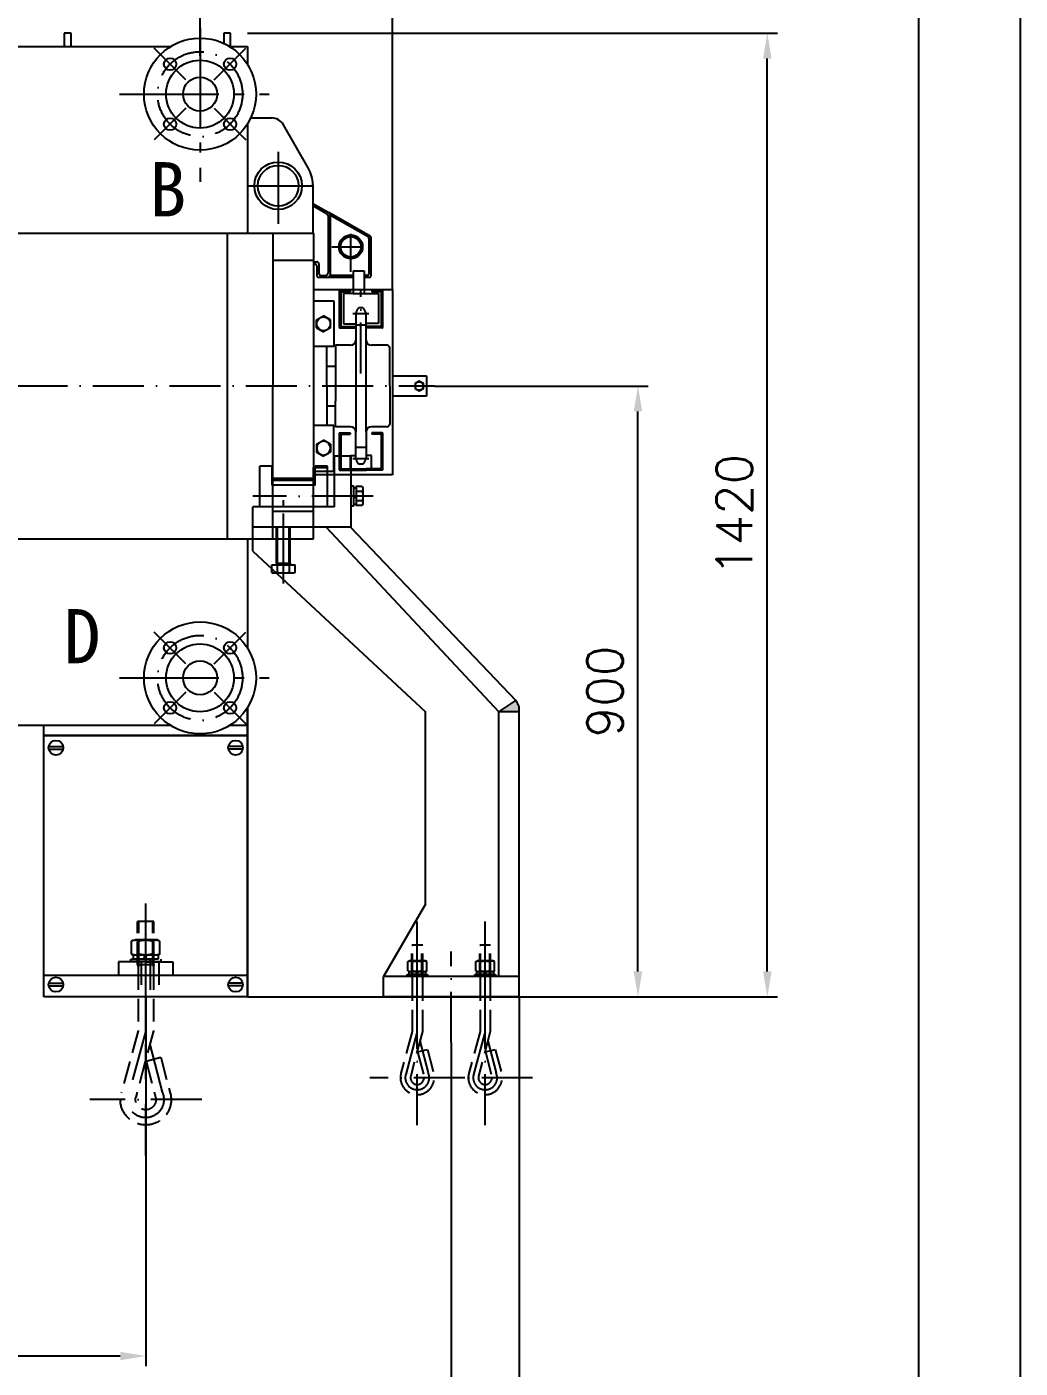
# Model space of a CAD drawing. Extents: x -2176 to 14083, y -1057 to 7853.
# Drawn here: x 8976 to 10439, y 4391 to 6367 of the extents above; entities that cross this region are included whole.
import ezdxf

# ---------------------------------------------------------------- set-up
doc = ezdxf.new("R2010")
doc.units = 0
doc.header["$LTSCALE"] = 15
for name, pattern in [('GEN3A', [3.125, 2.25, -0.875]), ('GEN7', [13.75, 9.75, -1.5, 1, -1.5]), ('GEN7A', [7.5, 5, -1.25, 0, -1.25])]:
    doc.linetypes.add(name, pattern=pattern)
doc.layers.get('0').update_dxf_attribs({"linetype": 'CONTINUOUS'})
doc.layers.get('DEFPOINTS').update_dxf_attribs({"linetype": 'CONTINUOUS'})
for name, color, linetype in [('0N', 7, 'CONTINUOUS'), ('3A', 6, 'GEN3A'), ('3AN', 6, 'GEN3A'), ('4N', 3, 'CONTINUOUS'), ('5', 3, 'CONTINUOUS'), ('7', 4, 'GEN7'), ('7A', 4, 'GEN7A'), ('7AN', 4, 'GEN7A'), ('TILE1', 5, 'CONTINUOUS')]:
    doc.layers.add(name, color=color, linetype=linetype)
doc.styles.add('ATTR', font='romans.shx', dxfattribs={"width": 0.8, "height": 0.07})
doc.styles.get("Standard").update_dxf_attribs({"font": 'txt.shx', "bigfont": 'hztxt.shx'})
doc.dimstyles.new('GEN-ISO', dxfattribs={"dimscale": 15, "dimtxt": 3.5, "dimasz": 2.5, "dimexe": 1, "dimexo": 0, "dimgap": 1.5, "dimtad": 1, "dimzin": 9, "dimdsep": 46, "dimtxsty": 'Standard', "dimcen": 0, "dimclrd": 256, "dimclre": 256, "dimclrt": 2, "dimaunit": 1, "dimadec": 0, "dimazin": 0, "dimtp": 0.1, "dimtm": 0.1, "dimtfac": 0.71, "dimtdec": 3, "dimtmove": 0, "dimatfit": 3, "dimfxl": 0, "dimtzin": 0, "dimarcsym": 0})

# ---------------------------------------------------------------- blocks, each defined once
blk = doc.blocks.new('GB-A1')
blk.add_lwpolyline([(35, 13), (35, 587), (841, 587), (841, 13)], close=True)
at = {"layer": 'TILE1'}
blk.add_lwpolyline([(10, 597), (851, 597), (851, 3), (10, 3)], dxfattribs=at)
blk = doc.blocks.new('*D5')
at = {"linetype": 'ByBlock'}
for p, q in [((8087.9, 5973.8), (8087.9, 6705.6)), ((9514.7, 5979.9), (9514.7, 6705.6)), ((8125.4, 6690.6), (9477.2, 6690.6))]:
    blk.add_line(p, q, dxfattribs=at)
for points in [[(8125.4, 6696.8), (8125.4, 6684.3), (8087.9, 6690.6)], [(9477.2, 6696.8), (9477.2, 6684.3), (9514.7, 6690.6)]]:
    blk.add_solid(points, dxfattribs=at)
at = {"layer": 'DEFPOINTS', "color": 0, "linetype": 'ByBlock'}
for p in [(9514.7, 6690.6), (8087.9, 5973.8), (9514.7, 5979.9)]:
    blk.add_point(p, dxfattribs=at)
at = {"color": 2, "linetype": 'ByBlock', "insert": (8801.3, 6739.3), "char_height": 52.5, "attachment_point": 5}
blk.add_mtext('1430', dxfattribs=at)
blk = doc.blocks.new('*D7')
at = {"linetype": 'ByBlock'}
for p, q in [((8451.3, 4937.6), (8451.3, 4393.5)), ((9151.3, 4937.6), (9151.3, 4393.5)), ((9113.8, 4408.5), (8488.8, 4408.5))]:
    blk.add_line(p, q, dxfattribs=at)
for points in [[(8488.8, 4414.7), (8488.8, 4402.2), (8451.3, 4408.5)], [(9113.8, 4414.7), (9113.8, 4402.2), (9151.3, 4408.5)]]:
    blk.add_solid(points, dxfattribs=at)
at = {"layer": 'DEFPOINTS', "color": 0, "linetype": 'ByBlock'}
for p in [(8451.3, 4937.6), (9151.3, 4937.6), (8451.3, 4408.5)]:
    blk.add_point(p, dxfattribs=at)
at = {"color": 2, "linetype": 'ByBlock', "insert": (8797.7, 4457.2), "char_height": 52.5, "attachment_point": 5}
blk.add_mtext('700', dxfattribs=at)
blk = doc.blocks.new('*D8')
at = {"linetype": 'ByBlock'}
for p, q in [((8371.3, 6324), (8371.3, 6561.8)), ((9231.3, 6324), (9231.3, 6561.8)), ((8408.8, 6546.8), (9193.8, 6546.8))]:
    blk.add_line(p, q, dxfattribs=at)
for points in [[(8408.8, 6553.1), (8408.8, 6540.6), (8371.3, 6546.8)], [(9193.8, 6553.1), (9193.8, 6540.6), (9231.3, 6546.8)]]:
    blk.add_solid(points, dxfattribs=at)
at = {"layer": 'DEFPOINTS', "color": 0, "linetype": 'ByBlock'}
for p in [(9231.3, 6546.8), (8371.3, 6324), (9231.3, 6324)]:
    blk.add_point(p, dxfattribs=at)
at = {"color": 2, "linetype": 'ByBlock', "insert": (8801.3, 6595.6), "char_height": 52.5, "attachment_point": 5}
blk.add_mtext('860', dxfattribs=at)
blk = doc.blocks.new('HH30T')
at = {"color": 0, "linetype": 'Continuous'}
for p, q in [((-0.91, 0.52), (0, 1.05)), ((-0.91, -0.52), (-0.91, 0.52)), ((0.91, 0.52), (0, 1.05)), ((0.91, -0.52), (0.91, 0.52)), ((-0.91, -0.52), (0, -1.05)), ((0.91, -0.52), (0, -1.05))]:
    blk.add_line(p, q, dxfattribs=at)
blk.add_circle((0, 0), 0.906, dxfattribs=at)
at = {"style": 'ATTR', "width": 0.8, "flags": 9}
blk.add_attdef('ESTCODE', (0, 0), '', height=0.07, dxfattribs=at)
blk = doc.blocks.new('*U53')
at = {"layer": '0N'}
for p, q in [((-11.2, 17.3), (-12.5, 15)), ((-12.5, 15), (-12.5, -15)), ((-11.2, 17.3), (0, 17.3)), ((-11.2, 8.7), (0, 8.7)), ((0, 10), (0, 17.3)), ((0, 10), (0, 10)), ((0, 10), (0, 10)), ((0, -10), (0, 10)), ((0, 10), (0, -10)), ((0, 10), (0, 10)), ((2.5, 10), (0, 10)), ((2.5, 10), (55.2, 10)), ((2.5, -10), (2.5, 10)), ((-11.2, -17.3), (-12.5, -15)), ((-11.2, -8.7), (0, -8.7)), ((-11.2, -17.3), (0, -17.3)), ((0, -17.3), (0, -10)), ((0, -10), (0, -10)), ((0, -10), (0, -10)), ((0, -10), (0, -10)), ((2.5, -10), (0, -10)), ((2.5, -10), (55.2, -10))]:
    blk.add_line(p, q, dxfattribs=at)
for centre, radius, start, end in [((-4.8, 13), 7.66, 154.4469, 214.4469), ((16.1, 0), 28.6, 162.3875, 197.6125), ((-4.8, -13), 7.66, 145.5531, 205.5531)]:
    blk.add_arc(centre, radius, start, end, dxfattribs=at)
at = {"layer": '4N'}
for p, q in [((2.5, 8.6), (0, 10)), ((2.5, 8.6), (55.2, 8.6)), ((2.5, -8.6), (0, -10)), ((2.5, -8.6), (55.2, -8.6))]:
    blk.add_line(p, q, dxfattribs=at)
at = {"layer": '7AN'}
blk.add_line((-27.5, 0), (95, 0), dxfattribs=at)
blk = doc.blocks.new('*U50')
at = {"layer": '0N'}
for p, q in [((-8.9, 13.9), (-10, 12)), ((-10, 12), (-10, -12)), ((-8.9, 13.9), (0, 13.9)), ((-8.9, 6.9), (0, 6.9)), ((0, 12.2), (0, 13.9)), ((2, -1.5), (2, 0.1)), ((-8.9, -13.9), (-10, -12)), ((-8.9, -6.9), (0, -6.9)), ((-8.9, -13.9), (0, -13.9)), ((0, -2.2), (0, -0.5)), ((0, -0.5), (0, -2.2)), ((0, -13.9), (0, -12.2))]:
    blk.add_line(p, q, dxfattribs=at)
for centre, radius, start, end in [((-3.9, 10.4), 6.12, 154.4469, 214.4469), ((12.9, 0), 22.9, 162.3875, 197.6125), ((-3.9, -10.4), 6.12, 145.5531, 205.5531)]:
    blk.add_arc(centre, radius, start, end, dxfattribs=at)
blk = doc.blocks.new('*U45')
at = {"layer": '0N'}
for p, q in [((0, 15), (0, -15)), ((3, 15), (0, 15)), ((3, -15), (3, 15)), ((0, -15), (3, -15))]:
    blk.add_line(p, q, dxfattribs=at)
blk = doc.blocks.new('*U47')
at = {"layer": '0N'}
for p, q in [((0, 12.2), (0, -0.5)), ((4.1, 12.2), (0, 12.2)), ((4.1, 0.8), (0, -0.5)), ((4.1, -0.8), (0, -2.2)), ((0, -2.2), (0, -12.2)), ((0, -12.2), (4.1, -12.2))]:
    blk.add_line(p, q, dxfattribs=at)
blk = doc.blocks.new('*D54')
at = {"linetype": 'ByBlock'}
for p, q in [((8001.3, 4870.3), (8001.3, 4215.3)), ((9601.3, 4870.3), (9601.3, 4215.3)), ((9563.8, 4230.3), (8038.8, 4230.3))]:
    blk.add_line(p, q, dxfattribs=at)
for points in [[(8038.8, 4236.5), (8038.8, 4224), (8001.3, 4230.3)], [(9563.8, 4236.5), (9563.8, 4224), (9601.3, 4230.3)]]:
    blk.add_solid(points, dxfattribs=at)
at = {"layer": 'DEFPOINTS', "color": 0, "linetype": 'ByBlock'}
for p in [(8001.3, 4870.3), (9601.3, 4870.3), (8001.3, 4230.3)]:
    blk.add_point(p, dxfattribs=at)
at = {"color": 2, "linetype": 'ByBlock', "insert": (8801.3, 4279), "char_height": 52.5, "attachment_point": 5}
blk.add_mtext('1600', dxfattribs=at)
blk = doc.blocks.new('*D55')
at = {"linetype": 'ByBlock'}
for p, q in [((7901.3, 4937.6), (7901.3, 4047)), ((9701.3, 4937.6), (9701.3, 4047)), ((7938.8, 4062), (9663.8, 4062))]:
    blk.add_line(p, q, dxfattribs=at)
for points in [[(7938.8, 4068.3), (7938.8, 4055.8), (7901.3, 4062)], [(9663.8, 4068.3), (9663.8, 4055.8), (9701.3, 4062)]]:
    blk.add_solid(points, dxfattribs=at)
at = {"layer": 'DEFPOINTS', "color": 0, "linetype": 'ByBlock'}
for p in [(7901.3, 4937.6), (9701.3, 4937.6), (9701.3, 4062)]:
    blk.add_point(p, dxfattribs=at)
at = {"color": 2, "linetype": 'ByBlock', "insert": (8801.3, 4110.8), "char_height": 52.5, "attachment_point": 5}
blk.add_mtext('1800', dxfattribs=at)
blk = doc.blocks.new('*U79')
at = {"layer": '3AN'}
for p, q in [((-81, 7.5), (-142.6, 24.1)), ((-81, -7.5), (-146.6, 9.7)), ((-2, 7.5), (-81, 7.5)), ((0, 8), (-2, 7.5)), ((0, 6.9), (-2, 7.5)), ((0, -8), (0, 8)), ((0, 8), (46, 8)), ((0, 6.9), (46, 6.9)), ((46, -8), (46, 8)), ((46, 8), (46, 6.9)), ((46, -6.9), (46, 6.9)), ((-111.1, -0.4), (-146.6, -9.7)), ((-107.3, -14.8), (-142.8, -24.1)), ((-111.1, -0.4), (-107.3, -14.8)), ((-2, -7.5), (-81, -7.5)), ((0, -6.9), (-2, -7.5)), ((0, -8), (-2, -7.5)), ((0, -6.9), (46, -6.9)), ((0, -8), (46, -8)), ((46, -8), (46, -6.9))]:
    blk.add_line(p, q, dxfattribs=at)
for radius, start in [(24.9, 74.9179), (10, 75.3526)]:
    blk.add_arc((-149.1, 0), radius, start, 284.6474, dxfattribs=at)
at = {"layer": '7AN'}
for p, q in [((-149.1, -69.9), (-149.1, 69.9)), ((-81, 0), (-144.5, 17.1)), ((-94.8, -3.9), (-141.8, -16.1))]:
    blk.add_line(p, q, dxfattribs=at)
blk.add_arc((-149.1, 0), 17.7, 74.9179, 294.4171, dxfattribs=at)
blk = doc.blocks.new('*U73')
at = {"layer": '3AN'}
for p, q in [((0, 15), (0, -15)), ((3, 15), (0, 15)), ((3, -15), (3, 15)), ((0, -15), (3, -15))]:
    blk.add_line(p, q, dxfattribs=at)
at = {"layer": '7AN'}
blk.add_line((-45, 0), (48, 0), dxfattribs=at)
blk = doc.blocks.new('*U77')
at = {"layer": '3AN'}
for p, q in [((1.1, 13.9), (0, 12)), ((0, 12), (0, -12)), ((1.1, 13.9), (14.8, 13.9)), ((1.1, 6.9), (14.8, 6.9)), ((14.8, 13.9), (15.9, 12)), ((15.9, 12), (15.9, -12)), ((1.1, -13.9), (0, -12)), ((1.1, -6.9), (14.8, -6.9)), ((1.1, -13.9), (14.8, -13.9)), ((14.8, -13.9), (15.9, -12))]:
    blk.add_line(p, q, dxfattribs=at)
for centre, radius, start, end in [((6.1, 10.4), 6.13, 154.4385, 214.4385), ((22.9, 0), 22.9, 162.383, 197.617), ((9.8, 10.4), 6.13, 325.5615, 25.5615), ((-7, 0), 22.9, 342.383, 17.617), ((6.1, -10.4), 6.13, 145.5615, 205.5615), ((9.8, -10.4), 6.13, 334.4385, 34.4385)]:
    blk.add_arc(centre, radius, start, end, dxfattribs=at)
at = {"layer": '7AN'}
blk.add_line((-45, 0), (60.9, 0), dxfattribs=at)
blk = doc.blocks.new('*U75')
at = {"layer": '3AN'}
for p, q in [((0, 12.2), (0, -0.5)), ((4.1, 12.2), (0, 12.2)), ((4.1, 0.8), (0, -0.5)), ((4.1, 12.2), (4.1, 0.8)), ((4.1, -0.8), (0, -2.2)), ((0, -2.2), (0, -12.2)), ((0, -12.2), (4.1, -12.2)), ((4.1, -0.8), (4.1, -12.2))]:
    blk.add_line(p, q, dxfattribs=at)
at = {"layer": '7AN'}
blk.add_line((-45, 0), (49.1, 0), dxfattribs=at)
blk = doc.blocks.new('*U85')
at = {"layer": '3AN'}
for p, q in [((1.1, 13.9), (0, 12)), ((0, 12), (0, -12)), ((1.1, 13.9), (14.8, 13.9)), ((1.1, 6.9), (14.8, 6.9)), ((14.8, 13.9), (15.9, 12)), ((15.9, 12), (15.9, -12)), ((1.1, -13.9), (0, -12)), ((1.1, -6.9), (14.8, -6.9)), ((1.1, -13.9), (14.8, -13.9)), ((14.8, -13.9), (15.9, -12))]:
    blk.add_line(p, q, dxfattribs=at)
for centre, radius, start, end in [((6.1, 10.4), 6.13, 154.4385, 214.4385), ((22.9, 0), 22.9, 162.383, 197.617), ((9.8, 10.4), 6.13, 325.5615, 25.5615), ((-7, 0), 22.9, 342.383, 17.617), ((6.1, -10.4), 6.13, 145.5615, 205.5615), ((9.8, -10.4), 6.13, 334.4385, 34.4385)]:
    blk.add_arc(centre, radius, start, end, dxfattribs=at)
at = {"layer": '7AN'}
blk.add_line((-45, 0), (60.9, 0), dxfattribs=at)
blk = doc.blocks.new('*U83')
at = {"layer": '3AN'}
for p, q in [((0, 12.2), (0, -0.5)), ((4.1, 12.2), (0, 12.2)), ((4.1, 0.8), (0, -0.5)), ((4.1, 12.2), (4.1, 0.8)), ((4.1, -0.8), (0, -2.2)), ((0, -2.2), (0, -12.2)), ((0, -12.2), (4.1, -12.2)), ((4.1, -0.8), (4.1, -12.2))]:
    blk.add_line(p, q, dxfattribs=at)
at = {"layer": '7AN'}
blk.add_line((-45, 0), (49.1, 0), dxfattribs=at)
blk = doc.blocks.new('*U81')
at = {"layer": '3AN'}
for p, q in [((0, 15), (0, -15)), ((3, 15), (0, 15)), ((3, -15), (3, 15)), ((0, -15), (3, -15))]:
    blk.add_line(p, q, dxfattribs=at)
at = {"layer": '7AN'}
blk.add_line((-45, 0), (48, 0), dxfattribs=at)
blk = doc.blocks.new('*U87')
at = {"layer": '3AN'}
for p, q in [((-81, 7.5), (-142.6, 24.1)), ((-81, -7.5), (-146.6, 9.7)), ((-2, 7.5), (-81, 7.5)), ((0, 8), (-2, 7.5)), ((0, 6.9), (-2, 7.5)), ((0, -8), (0, 8)), ((0, 8), (46, 8)), ((0, 6.9), (46, 6.9)), ((46, -8), (46, 8)), ((46, 8), (46, 6.9)), ((46, -6.9), (46, 6.9)), ((-111.1, -0.4), (-146.6, -9.7)), ((-107.3, -14.8), (-142.8, -24.1)), ((-111.1, -0.4), (-107.3, -14.8)), ((-2, -7.5), (-81, -7.5)), ((0, -6.9), (-2, -7.5)), ((0, -8), (-2, -7.5)), ((0, -6.9), (46, -6.9)), ((0, -8), (46, -8)), ((46, -8), (46, -6.9))]:
    blk.add_line(p, q, dxfattribs=at)
for radius, start in [(24.9, 74.9179), (10, 75.3526)]:
    blk.add_arc((-149.1, 0), radius, start, 284.6474, dxfattribs=at)
at = {"layer": '7AN'}
for p, q in [((-149.1, -69.9), (-149.1, 69.9)), ((-81, 0), (-144.5, 17.1)), ((-94.8, -3.9), (-141.8, -16.1))]:
    blk.add_line(p, q, dxfattribs=at)
blk.add_arc((-149.1, 0), 17.7, 74.9179, 294.4171, dxfattribs=at)
blk = doc.blocks.new('*U113')
at = {"layer": '3AN'}
for p, q in [((-136.2, 22.3), (-189.1, 36.1)), ((-141.9, 0.6), (-136.2, 22.3)), ((-141.9, 0.6), (-194.8, 14.5)), ((-97, 11.2), (-194.8, -14.5)), ((-3, 11.2), (-97, 11.2)), ((0, 12), (-3, 11.2)), ((0, 10.4), (-3, 11.2)), ((0, 12), (0, -12)), ((0, 12), (64, 12)), ((0, 10.4), (64, 10.4)), ((64, 12), (64, 10.4)), ((64, 12), (64, -12)), ((64, 10.4), (64, -10.4)), ((-97, -11.2), (-188.8, -36.1)), ((-3, -11.2), (-97, -11.2)), ((0, -10.4), (-3, -11.2)), ((0, -12), (-3, -11.2)), ((0, -10.4), (64, -10.4)), ((0, -12), (64, -12)), ((64, -12), (64, -10.4))]:
    blk.add_line(p, q, dxfattribs=at)
for radius, end in [(37.4, 285.1607), (15, 284.7192)]:
    blk.add_arc((-198.6, 0), radius, 75.2808, end, dxfattribs=at)
at = {"layer": '7AN'}
for p, q in [((-198.6, 82.4), (-198.6, -82.4)), ((-117.6, 5.8), (-187.6, 24.2)), ((-281, 0), (-116.2, 0)), ((-97, 0), (-191.7, -25.7)), ((-97, 0), (109, 0))]:
    blk.add_line(p, q, dxfattribs=at)
blk.add_arc((-198.6, 0), 26.6, 65.461, 285.1607, dxfattribs=at)
blk = doc.blocks.new('*U107')
at = {"layer": '3AN'}
for p, q in [((0, 22), (0, -22)), ((4, 22), (0, 22)), ((4, -22), (4, 22)), ((0, -22), (4, -22))]:
    blk.add_line(p, q, dxfattribs=at)
at = {"layer": '7AN'}
blk.add_line((-45, 0), (49, 0), dxfattribs=at)
blk = doc.blocks.new('*U109')
at = {"layer": '3AN'}
for p, q in [((0, 18.2), (0, -0.7)), ((6, 18.2), (0, 18.2)), ((6, 1.2), (0, -0.7)), ((6, 18.2), (6, 1.2)), ((6, -1.2), (0, -3.1)), ((0, -3.1), (0, -18.2)), ((0, -18.2), (6, -18.2)), ((6, -1.2), (6, -18.2))]:
    blk.add_line(p, q, dxfattribs=at)
at = {"layer": '7AN'}
blk.add_line((-45, 0), (51, 0), dxfattribs=at)
blk = doc.blocks.new('*U111')
at = {"layer": '3AN'}
for p, q in [((1.6, 20.8), (0, 18)), ((1.6, 20.8), (20.7, 20.8)), ((20.7, 20.8), (22.3, 18)), ((0, 18), (0, -18)), ((1.6, 10.4), (20.7, 10.4)), ((22.3, 18), (22.3, -18)), ((1.6, -20.8), (0, -18)), ((1.6, -10.4), (20.7, -10.4)), ((20.7, -20.8), (22.3, -18)), ((1.6, -20.8), (20.7, -20.8))]:
    blk.add_line(p, q, dxfattribs=at)
for centre, radius, start, end in [((9.2, 15.6), 9.19, 154.4385, 214.4385), ((34.3, 0), 34.3, 162.383, 197.617), ((13.1, 15.6), 9.19, 325.5615, 25.5615), ((-12, 0), 34.3, 342.383, 17.617), ((9.2, -15.6), 9.19, 145.5615, 205.5615), ((13.1, -15.6), 9.19, 334.4385, 34.4385)]:
    blk.add_arc(centre, radius, start, end, dxfattribs=at)
at = {"layer": '7AN'}
blk.add_line((-45, 0), (67.3, 0), dxfattribs=at)
blk = doc.blocks.new('*U105')
at = {"layer": '3A'}
for p, q in [((0, 13), (38, 13)), ((0, -13), (38, -13))]:
    blk.add_line(p, q, dxfattribs=at)
at = {"layer": '7A'}
blk.add_line((-3, 0), (41, 0), dxfattribs=at)
blk = doc.blocks.new('*D135')
at = {"linetype": 'ByBlock'}
for p, q in [((9576.8, 5837.6), (9891.4, 5837.6)), ((9876.4, 4975.1), (9876.4, 5800.1)), ((9301.3, 4937.6), (9891.4, 4937.6))]:
    blk.add_line(p, q, dxfattribs=at)
for points in [[(9870.1, 5800.1), (9882.6, 5800.1), (9876.4, 5837.6)], [(9870.1, 4975.1), (9882.6, 4975.1), (9876.4, 4937.6)]]:
    blk.add_solid(points, dxfattribs=at)
at = {"layer": 'DEFPOINTS', "color": 0, "linetype": 'ByBlock'}
for p in [(9576.8, 5837.6), (9876.4, 5837.6), (9301.3, 4937.6)]:
    blk.add_point(p, dxfattribs=at)
at = {"color": 2, "linetype": 'ByBlock', "insert": (9827.6, 5387.6), "char_height": 52.5, "attachment_point": 5, "rotation": 90}
blk.add_mtext('900', dxfattribs=at)
blk = doc.blocks.new('*D137')
at = {"linetype": 'ByBlock'}
for p, q in [((9301.3, 6357.6), (10081.9, 6357.6)), ((10066.9, 4975.1), (10066.9, 6320.1)), ((9301.3, 4937.6), (10081.9, 4937.6))]:
    blk.add_line(p, q, dxfattribs=at)
for points in [[(10060.7, 6320.1), (10073.2, 6320.1), (10066.9, 6357.6)], [(10060.7, 4975.1), (10073.2, 4975.1), (10066.9, 4937.6)]]:
    blk.add_solid(points, dxfattribs=at)
at = {"layer": 'DEFPOINTS', "color": 0, "linetype": 'ByBlock'}
for p in [(9301.3, 6357.6), (10066.9, 6357.6), (9301.3, 4937.6)]:
    blk.add_point(p, dxfattribs=at)
at = {"color": 2, "linetype": 'ByBlock', "insert": (10018.2, 5647.6), "char_height": 52.5, "attachment_point": 5, "rotation": 90}
blk.add_mtext('1420', dxfattribs=at)

msp = doc.modelspace()

# ---------------------------------------------------------------- hatches: boundary and pattern name
msp.add_hatch(color=256).paths.add_polyline_path([(9701.307, 5357.621, 0.242451), (9696.378, 5374.097), (9671.307, 5357.621)])

# ---------------------------------------------------------------- linework, layer by layer
for p, q in [((9041.307, 6357.621), (9031.307, 6357.621)), ((9031.307, 6357.621), (9031.307, 6337.621)), ((9041.307, 6337.621), (9041.307, 6357.621)), ((9266.307, 6357.621), (9266.307, 6342.329)), ((9276.307, 6357.621), (9266.307, 6357.621)), ((9276.307, 6337.621), (9276.307, 6357.621)), ((8414.968, 6337.621), (9187.647, 6337.621)), ((9274.968, 6337.621), (9301.307, 6337.621)), ((9301.307, 6337.621), (9301.307, 6311.282)), ((9306.015, 6232.621), (9336.686, 6232.621)), ((9301.307, 6223.961), (9301.307, 6062.621)), ((9390.609, 6159.224), (9354.006, 6222.621)), ((9397.307, 6134.224), (9397.307, 6062.621)), ((8301.307, 6062.621), (9301.307, 6062.621)), ((8301.307, 6062.621), (9301.307, 6062.621)), ((9271.307, 6062.621), (9271.307, 5612.621)), ((9301.307, 6062.621), (9398.307, 6062.621)), ((9301.307, 6062.621), (9398.307, 6062.621)), ((9338.307, 6062.621), (9338.307, 5837.621)), ((9398.307, 6062.621), (9398.307, 5697.621)), ((9398.307, 6062.621), (9398.307, 5697.621)), ((9398.307, 6022.621), (9338.307, 6022.621)), ((9457.026, 6007.137), (9457.026, 5973.836)), ((9457.026, 6007.137), (9472.832, 6007.137)), ((9472.832, 6007.137), (9472.832, 5973.836)), ((9398.307, 5979.93), (9514.732, 5979.93)), ((9436.451, 5977.616), (9436.451, 5923.616)), ((9436.951, 5978.116), (9452.379, 5978.116)), ((9438.451, 5975.616), (9438.451, 5925.616)), ((9438.951, 5976.116), (9452.379, 5976.116)), ((9457.026, 5973.836), (9442.554, 5973.836)), ((9442.554, 5973.836), (9442.554, 5929.307)), ((9452.379, 5978.116), (9452.379, 5976.116)), ((9457.026, 5973.836), (9494.351, 5973.836)), ((9484.236, 5978.116), (9484.236, 5976.116)), ((9499.664, 5978.116), (9484.236, 5978.116)), ((9497.664, 5976.116), (9484.236, 5976.116)), ((9494.351, 5973.836), (9494.351, 5929.498)), ((9498.164, 5975.616), (9498.164, 5925.616)), ((9500.164, 5977.616), (9500.164, 5923.616)), ((9514.732, 5979.93), (9514.732, 5706.972)), ((9398.307, 5962.895), (9428.307, 5962.895)), ((9428.307, 5962.895), (9428.307, 5895.687)), ((9471.182, 5952.621), (9465.432, 5952.621)), ((9442.554, 5929.307), (9460.807, 5929.307)), ((9460.807, 5944.621), (9460.807, 5769.621)), ((9475.807, 5769.621), (9475.807, 5944.621)), ((9494.351, 5929.498), (9475.807, 5929.498)), ((9436.951, 5923.116), (9460.378, 5923.116)), ((9438.951, 5925.116), (9460.378, 5925.116)), ((9460.807, 5927.621), (9475.807, 5927.621)), ((9497.664, 5925.116), (9476.237, 5925.116)), ((9499.664, 5923.116), (9476.237, 5923.116)), ((9428.307, 5895.687), (9398.307, 5895.687)), ((9418.307, 5837.621), (9418.307, 5895.687)), ((9452.807, 5897.621), (9430.807, 5897.621)), ((9430.807, 5897.621), (9430.807, 5815.121)), ((9506.807, 5897.621), (9483.807, 5897.621)), ((9510.807, 5837.621), (9510.807, 5893.621)), ((9418.307, 5866.654), (9430.807, 5866.654)), ((9338.307, 5612.621), (9338.307, 5837.621)), ((9418.307, 5837.621), (9418.307, 5779.556)), ((9510.807, 5837.621), (9510.807, 5781.621)), ((9430.807, 5777.621), (9430.807, 5815.121)), ((9418.307, 5808.589), (9430.807, 5808.589)), ((9428.307, 5779.556), (9398.307, 5779.556)), ((9428.307, 5712.348), (9428.307, 5779.556)), ((9452.807, 5777.621), (9430.807, 5777.621)), ((9506.807, 5777.621), (9483.807, 5777.621)), ((9436.451, 5768.215), (9436.451, 5714.215)), ((9436.951, 5768.715), (9452.379, 5768.715)), ((9438.451, 5766.215), (9438.451, 5716.215)), ((9438.951, 5766.715), (9452.379, 5766.715)), ((9452.379, 5768.715), (9452.379, 5766.715)), ((9460.807, 5730.621), (9460.807, 5769.621)), ((9475.807, 5769.621), (9475.807, 5730.621)), ((9484.236, 5768.715), (9484.236, 5766.715)), ((9499.664, 5768.715), (9484.236, 5768.715)), ((9497.664, 5766.715), (9484.236, 5766.715)), ((9498.164, 5766.215), (9498.164, 5716.215)), ((9500.164, 5768.215), (9500.164, 5714.215)), ((9429.134, 5659.423), (9429.134, 5734.423)), ((9454.134, 5734.423), (9429.134, 5734.423)), ((9452.924, 5715.715), (9452.924, 5735.039)), ((9452.924, 5735.039), (9460.807, 5735.039)), ((9452.924, 5715.715), (9452.924, 5735.039)), ((9452.924, 5735.039), (9460.807, 5735.039)), ((9454.134, 5629.423), (9454.134, 5734.423)), ((9460.807, 5747.621), (9475.807, 5747.621)), ((9460.807, 5747.621), (9475.807, 5747.621)), ((9483.691, 5735.039), (9475.807, 5735.039)), ((9483.691, 5735.039), (9475.807, 5735.039)), ((9483.691, 5715.715), (9483.691, 5735.039)), ((9483.691, 5715.715), (9483.691, 5735.039)), ((9319.134, 5659.423), (9319.134, 5719.423)), ((9337.634, 5719.423), (9319.134, 5719.423)), ((9337.634, 5691.423), (9337.634, 5719.423)), ((9398.307, 5717.621), (9418.307, 5717.621)), ((9398.307, 5697.621), (9398.307, 5717.621)), ((9398.307, 5717.621), (9418.307, 5717.621)), ((9398.307, 5712.348), (9428.307, 5712.348)), ((9398.307, 5712.348), (9428.307, 5712.348)), ((9400.634, 5691.423), (9400.634, 5719.423)), ((9419.134, 5719.423), (9400.634, 5719.423)), ((9419.134, 5659.423), (9419.134, 5719.423)), ((9436.951, 5713.715), (9476.237, 5713.715)), ((9436.951, 5713.715), (9476.237, 5713.715)), ((9438.951, 5715.715), (9476.237, 5715.715)), ((9438.951, 5715.715), (9476.237, 5715.715)), ((9456.423, 5730.621), (9480.098, 5730.621)), ((9456.423, 5730.621), (9480.098, 5730.621)), ((9471.182, 5722.621), (9465.432, 5722.621)), ((9471.182, 5722.621), (9465.432, 5722.621)), ((9497.664, 5715.715), (9476.237, 5715.715)), ((9497.664, 5715.715), (9476.237, 5715.715)), ((9499.664, 5713.715), (9476.237, 5713.715)), ((9499.664, 5713.715), (9476.237, 5713.715)), ((9400.634, 5701.423), (9337.634, 5701.423)), ((9400.634, 5698.423), (9337.634, 5698.423)), ((9400.634, 5691.423), (9337.634, 5691.423)), ((9514.732, 5706.972), (9398.307, 5706.972)), ((9514.732, 5706.972), (9398.307, 5706.972)), ((9398.307, 5612.621), (9398.307, 5697.621)), ((9398.307, 5612.621), (9398.307, 5697.621)), ((9429.134, 5659.423), (9309.134, 5659.423)), ((9309.134, 5594.423), (9309.134, 5659.423)), ((9398.307, 5652.621), (9338.307, 5652.621)), ((9398.307, 5652.621), (9338.307, 5652.621)), ((8301.307, 5612.621), (9301.307, 5612.621)), ((9301.307, 5612.621), (9301.307, 5451.282)), ((9301.307, 5612.621), (9398.307, 5612.621)), ((9301.307, 5612.621), (9398.307, 5612.621)), ((9364.134, 5629.423), (9309.134, 5629.423)), ((9454.134, 5629.423), (9364.134, 5629.423)), ((9417.134, 5629.423), (9671.307, 5357.621)), ((9453.032, 5629.423), (9696.378, 5374.097)), ((9309.134, 5594.423), (9563.307, 5357.621)), ((9301.307, 5363.961), (9301.307, 5337.621)), ((9301.307, 5337.621), (9301.307, 5363.961)), ((9563.307, 5074.423), (9563.307, 5357.621)), ((9671.307, 5357.621), (9696.378, 5374.097)), ((9671.307, 4967.621), (9671.307, 5357.621)), ((9701.307, 5357.621), (9671.307, 5357.621)), ((9701.307, 4937.621), (9701.307, 5357.621)), ((9187.647, 5337.621), (8414.968, 5337.621)), ((9001.307, 4937.621), (9001.307, 5337.621)), ((9001.307, 4937.621), (9001.307, 5337.621)), ((9301.307, 5337.621), (9274.968, 5337.621)), ((9301.307, 4937.621), (9301.307, 5337.621)), ((9301.307, 5337.621), (9301.307, 4937.621)), ((9001.307, 5322.621), (9301.307, 5322.621)), ((9301.307, 5322.621), (9001.307, 5322.621)), ((9008.418, 5306.692), (9029.64, 5306.692)), ((9008.418, 5306.692), (9029.64, 5306.692)), ((9008.418, 5306.692), (9029.64, 5306.692)), ((9008.418, 5302.692), (9029.64, 5302.692)), ((9008.418, 5302.692), (9029.64, 5302.692)), ((9008.418, 5302.692), (9029.64, 5302.692)), ((9294.197, 5306.692), (9272.975, 5306.692)), ((9294.197, 5302.692), (9272.975, 5302.692)), ((9294.197, 5302.692), (9272.975, 5302.692)), ((9563.307, 5074.423), (9501.307, 4967.621)), ((9151.307, 4989.192), (9111.307, 4989.192)), ((9111.307, 4989.192), (9111.307, 4969.192)), ((9151.307, 4989.192), (9191.307, 4989.192)), ((9191.307, 4989.192), (9191.307, 4969.192)), ((9301.307, 4969.192), (9002.607, 4969.192)), ((9701.307, 4967.621), (9501.307, 4967.621)), ((9501.307, 4937.621), (9501.307, 4967.621)), ((9008.418, 4957.73), (9029.64, 4957.73)), ((9008.418, 4953.73), (9029.64, 4953.73)), ((9294.197, 4957.73), (9272.975, 4957.73)), ((9294.197, 4953.73), (9272.975, 4953.73)), ((9301.307, 4937.621), (9001.307, 4937.621)), ((9701.307, 4937.621), (9501.307, 4937.621))]:
    msp.add_line(p, q)
at = {"ltscale": 1.5}
for p, q in [((9397.307, 6106.355), (9420.772, 6093.058)), ((9397.307, 6103.355), (9413.307, 6094.288)), ((9413.307, 6094.288), (9417.772, 6091.758)), ((9420.307, 6005.621), (9420.307, 6087.408)), ((9481.786, 6058.483), (9420.772, 6093.058)), ((9423.307, 6002.621), (9423.307, 6088.708)), ((9478.786, 6057.183), (9423.307, 6088.621)), ((9480.307, 6003.621), (9480.307, 6054.573)), ((9483.307, 6000.621), (9483.307, 6055.873)), ((9398.307, 6020.621), (9403.307, 6020.621)), ((9398.307, 6017.621), (9400.307, 6017.621)), ((9403.307, 6014.621), (9403.307, 6000.621)), ((9406.307, 6017.621), (9406.307, 6003.621)), ((9457.026, 5997.621), (9406.307, 5997.621)), ((9409.307, 6000.621), (9415.307, 6000.621)), ((9457.026, 6000.621), (9423.307, 6000.621)), ((9477.307, 6000.621), (9472.832, 6000.621)), ((9480.307, 5997.621), (9472.832, 5997.621))]:
    msp.add_line(p, q, dxfattribs=at)
at = {"color": 0}
for p, q in [((9514.732, 5852.621), (9564.732, 5852.621)), ((9564.732, 5852.621), (9564.732, 5822.621)), ((9564.732, 5822.621), (9514.732, 5822.621))]:
    msp.add_line(p, q, dxfattribs=at)
msp.add_lwpolyline([(9554.245, 5844.808), (9548.021, 5841.215), (9548.021, 5834.028), (9554.245, 5830.435), (9560.469, 5834.028), (9560.469, 5841.215)], close=True, dxfattribs=at)
for centre, radius in [((9231.307, 6267.621), 82.5), ((9187.113, 6311.815), 9), ((9231.307, 6267.621), 50), ((9275.501, 6311.815), 9), ((9231.307, 6267.621), 25), ((9187.113, 6223.427), 9), ((9275.501, 6223.427), 9), ((9346.307, 6132.621), 35), ((9346.307, 6132.621), 30), ((9231.307, 5407.621), 82.5), ((9187.113, 5451.815), 9), ((9231.307, 5407.621), 50), ((9275.501, 5451.815), 9), ((9231.307, 5407.621), 25), ((9187.113, 5363.427), 9), ((9275.501, 5363.427), 9), ((9019.029, 5304.692), 10.798), ((9019.029, 5304.692), 10.798), ((9019.029, 5304.692), 10.798), ((9283.586, 5304.692), 10.798), ((9019.029, 4955.73), 10.798), ((9283.586, 4955.73), 10.798)]:
    msp.add_circle(centre, radius)
at = {"ltscale": 1.5}
for radius in [17.5, 15]:
    msp.add_circle((9453.307, 6042.621), radius, dxfattribs=at)
at = {"color": 0}
msp.add_circle((9554.245, 5837.621), 6.224, dxfattribs=at)
for centre, radius, start, end in [((9336.686, 6212.621), 20, 30, 90), ((9347.307, 6134.224), 50, 0, 30), ((9436.951, 5977.616), 0.5, 90, 180), ((9438.951, 5975.616), 0.5, 90, 180), ((9497.664, 5975.616), 0.5, 360, 90), ((9499.664, 5977.616), 0.5, 0, 90), ((9473.151, 5942.822), 12.474, 128.226357, 171.707313), ((9463.464, 5942.822), 12.474, 8.292687, 51.773643), ((9436.951, 5923.616), 0.5, 180, 270), ((9438.951, 5925.616), 0.5, 180, 270), ((9497.664, 5925.616), 0.5, 270, 0), ((9499.664, 5923.616), 0.5, 270, 0), ((9452.807, 5905.621), 8, 270, 0), ((9483.807, 5905.621), 8, 180, 270), ((9506.807, 5893.621), 4, 0, 90), ((9452.807, 5769.621), 8, 0, 90), ((9483.807, 5769.621), 8, 90, 180), ((9506.807, 5781.621), 4, 270, 0), ((9436.951, 5768.215), 0.5, 90, 180), ((9438.951, 5766.215), 0.5, 90, 180), ((9497.664, 5766.215), 0.5, 360, 90), ((9499.664, 5768.215), 0.5, 0, 90), ((9436.951, 5714.215), 0.5, 180, 270), ((9436.951, 5714.215), 0.5, 180, 270), ((9438.951, 5716.215), 0.5, 180, 270), ((9438.951, 5716.215), 0.5, 180, 270), ((9473.151, 5732.42), 12.474, 188.292687, 231.773643), ((9473.151, 5732.42), 12.474, 188.292687, 231.773643), ((9463.464, 5732.42), 12.474, 308.226357, 351.707313), ((9463.464, 5732.42), 12.474, 308.226357, 351.707313), ((9497.664, 5716.215), 0.5, 270, 0), ((9497.664, 5716.215), 0.5, 270, 0), ((9499.664, 5714.215), 0.5, 270, 0), ((9499.664, 5714.215), 0.5, 270, 0), ((9682.853, 5361.075), 18.775, 349.398429, 43.912201)]:
    msp.add_arc(centre, radius, start, end)
at = {"ltscale": 1.5}
for centre, radius, start, end in [((9415.307, 6087.408), 5, 0, 60.461218), ((9418.307, 6088.708), 5, 360, 60.461218), ((9477.307, 6054.573), 3, 0, 60.461218), ((9480.307, 6055.873), 3, 0, 60.461218), ((9400.307, 6014.621), 3, 0, 90), ((9403.307, 6017.621), 3, 0, 90), ((9406.307, 6000.621), 3, 180, 270), ((9409.307, 6003.621), 3, 180, 270), ((9415.307, 6005.621), 5, 270, 0), ((9418.307, 6002.621), 5, 270, 0), ((9477.307, 6003.621), 3, 270, 0), ((9480.307, 6000.621), 3, 270, 0)]:
    msp.add_arc(centre, radius, start, end, dxfattribs=at)
at = {"layer": '7'}
for p, q in [((9231.307, 6365.326), (9231.307, 6138.341)), ((9112.746, 6267.621), (9333.11, 6267.621)), ((9346.307, 6182.416), (9346.307, 6076.535)), ((9301.307, 6132.621), (9398.307, 6132.621)), ((9112.746, 5407.621), (9333.11, 5407.621))]:
    msp.add_line(p, q, dxfattribs=at)
at = {"layer": '7A'}
for p, q in [((9210.448, 6288.481), (9163.779, 6335.15)), ((9252.167, 6288.481), (9298.836, 6335.15)), ((9210.448, 6246.762), (9163.779, 6200.093)), ((9252.167, 6246.762), (9298.836, 6200.093)), ((9468.307, 5856.24), (9468.307, 5980.362)), ((9456.423, 5944.621), (9480.098, 5944.621)), ((8510.594, 5837.621), (9576.784, 5837.621)), ((9471.039, 5675.423), (9309.134, 5675.423)), ((9354.134, 5598.447), (9354.134, 5649.789)), ((9364.134, 5602.012), (9364.134, 5629.423)), ((9210.448, 5428.481), (9163.779, 5475.15)), ((9252.167, 5428.481), (9298.836, 5475.15)), ((9210.448, 5386.762), (9163.779, 5340.093)), ((9252.167, 5386.762), (9298.836, 5340.093)), ((9551.307, 4878.265), (9551.307, 5036.229)), ((9551.307, 4878.265), (9551.307, 5036.229)), ((9551.307, 4890.263), (9551.307, 5036.229)), ((9551.307, 4890.263), (9551.307, 5036.229)), ((9651.307, 4890.263), (9651.307, 5036.229)), ((9651.307, 4890.263), (9651.307, 5036.229)), ((9651.307, 4878.265), (9651.307, 5036.229)), ((9601.307, 4870.267), (9601.307, 5004.616))]:
    msp.add_line(p, q, dxfattribs=at)
at = {"layer": '7A', "ltscale": 1.5}
for p, q in [((9453.307, 6005.621), (9453.307, 6061.621)), ((9425.307, 6042.621), (9469.307, 6042.621))]:
    msp.add_line(p, q, dxfattribs=at)
at = {"layer": '7A'}
for centre in [(9231.307, 6267.621), (9231.307, 5407.621)]:
    msp.add_circle(centre, 62.5, dxfattribs=at)
at = {"layer": '7AN'}
for p, q in [((9486.234, 5675.423), (9386.234, 5675.423)), ((9551.307, 4748.621), (9551.307, 5058.621)), ((9651.307, 4748.621), (9651.307, 5058.621))]:
    msp.add_line(p, q, dxfattribs=at)

# ---------------------------------------------------------------- block references
for name, p, xscale, yscale, zscale in [('GB-A1', (-2325.642, -1101.786), 15, 15, 15), ('HH30T', (9413.307, 5929.291), 11.25, 11.25, 11.25)]:
    msp.add_blockref(name, p, dxfattribs=dict(xscale=xscale, yscale=yscale, zscale=zscale))
at = {"xscale": -11.25, "yscale": 11.25, "zscale": 11.25, "rotation": 180}
msp.add_blockref('HH30T', (9413.307, 5745.952), dxfattribs=at)
at = {"xscale": -1}
for name, p in [('*U45', (9457.134, 5675.423)), ('*U47', (9461.234, 5675.423)), ('*U50', (9461.234, 5675.423))]:
    msp.add_blockref(name, p, dxfattribs=at)
at = {"xscale": -1, "rotation": 270}
msp.add_blockref('*U53', (9354.134, 5574.202), dxfattribs=at)
at = {"rotation": 270}
msp.add_blockref('*U105', (9157.585, 4989.192), dxfattribs=at)
at = {"layer": '0N', "xscale": -1, "rotation": 270}
for name, p in [('*U113', (9151.307, 4984.835)), ('*U111', (9151.307, 4999.192)), ('*U109', (9151.307, 4993.192)), ('*U107', (9151.307, 4989.192)), ('*U85', (9551.307, 4974.721)), ('*U83', (9551.307, 4970.621)), ('*U77', (9651.307, 4974.721)), ('*U75', (9651.307, 4970.621)), ('*U81', (9551.307, 4967.621)), ('*U73', (9651.307, 4967.621))]:
    msp.add_blockref(name, p, dxfattribs=at)
at = {"layer": '0N', "rotation": 89.99999999999999}
for name, p in [('*U87', (9551.307, 4967.621)), ('*U79', (9651.307, 4967.621))]:
    msp.add_blockref(name, p, dxfattribs=at)

# ---------------------------------------------------------------- texts
at = {"char_height": 80, "width": 493.977, "attachment_point": 5}
for s, insert in [('\\f宋体|b0|i0|c134|p2;B', (9183.821, 6127.397)), ('\\f宋体|b0|i0|c134|p2;D', (9057.603, 5469.027))]:
    msp.add_mtext(s, dxfattribs=dict(at, insert=insert))

# ---------------------------------------------------------------- dimensions: what is measured, and where the dimension line sits
at = {"layer": '5'}
dim = msp.add_linear_dim(base=(9514.732, 6690.59), p1=(8087.882, 5973.836), p2=(9514.732, 5979.93), text='1430', dimstyle='GEN-ISO', dxfattribs=at)
dim.commit()
dim.dimension.update_dxf_attribs({"geometry": '*D5', "text_midpoint": (8801.307, 6739.34)})
for base, p1, p2, picture, middle in [((9231.307, 6546.8), (8371.307, 6323.953), (9231.307, 6323.953), '*D8', (8801.307, 6595.55)), ((9701.307, 4062.008), (7901.307, 4937.621), (9701.307, 4937.621), '*D55', (8801.307, 4110.758)), ((8001.307, 4230.299), (9601.307, 4870.267), (8001.307, 4870.267), '*D54', (8801.307, 4279.049))]:
    dim = msp.add_linear_dim(base=base, p1=p1, p2=p2, dimstyle='GEN-ISO', dxfattribs=at)
    dim.commit()
    dim.dimension.update_dxf_attribs({"geometry": picture, "text_midpoint": middle})
for base, p2, picture, middle in [((10066.916, 6357.621), (9301.307, 6357.621), '*D137', (10018.16, 5647.621)), ((9876.378, 5837.621), (9576.784, 5837.621), '*D135', (9827.628, 5387.621))]:
    dim = msp.add_linear_dim(base=base, p1=(9301.307, 4937.621), p2=p2, angle=90, dimstyle='GEN-ISO', dxfattribs=at)
    dim.commit()
    dim.dimension.update_dxf_attribs({"geometry": picture, "text_midpoint": middle})
dim = msp.add_linear_dim(base=(8451.307, 4408.489), p1=(9151.307, 4937.621), p2=(8451.307, 4937.621), dimstyle='GEN-ISO', dxfattribs=at)
dim.commit()
dim.dimension.update_dxf_attribs({"geometry": '*D7', "text_midpoint": (8797.664, 4408.489), "dimtype": 160})

doc.saveas('drawing.dxf')
